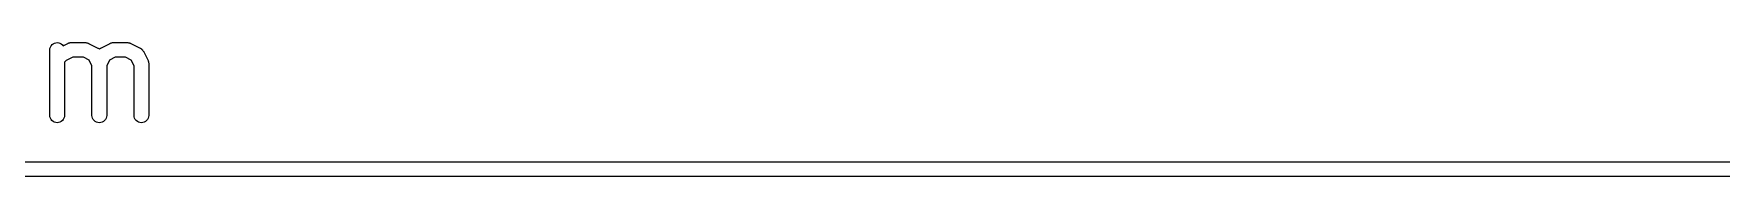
# Model space of a CAD drawing. Extents: x 122.9 to 194.1, y -90.1 to -56.9.
# Drawn here: x 141.33 to 158.5, y -90.08 to -88.71 of the extents above; entities that cross this region are included whole.
import ezdxf

# ---------------------------------------------------------------- set-up
doc = ezdxf.new("R2010")
doc.units = 0
doc.layers.add('BLACK', color=7, linetype='CONTINUOUS')

msp = doc.modelspace()

# ---------------------------------------------------------------- linework, layer by layer
at = {"layer": 'BLACK', "linetype": 'CONTINUOUS'}
for p, q in [((141.502, -88.7562), (141.51, -88.7433)), ((141.51, -88.7433), (141.519, -88.7321)), ((141.519, -88.7321), (141.53, -88.723)), ((141.53, -88.723), (141.543, -88.7162)), ((141.543, -88.7162), (141.557, -88.712)), ((141.557, -88.712), (141.572, -88.7107)), ((141.572, -88.7107), (141.587, -88.7122)), ((141.587, -88.7122), (141.6, -88.7166)), ((141.6, -88.7166), (141.613, -88.7235)), ((141.613, -88.7235), (141.625, -88.7329)), ((141.625, -88.7329), (141.633, -88.7427)), ((141.633, -88.7427), (141.681, -88.7186)), ((141.681, -88.7186), (141.682, -88.7182)), ((141.682, -88.7182), (141.684, -88.7174)), ((141.684, -88.7174), (141.686, -88.7164)), ((141.686, -88.7164), (141.691, -88.7149)), ((141.691, -88.7149), (141.695, -88.7131)), ((141.695, -88.7131), (141.698, -88.7128)), ((141.698, -88.7128), (141.7, -88.7121)), ((141.7, -88.7121), (141.705, -88.7116)), ((141.705, -88.7116), (141.71, -88.7108)), ((141.71, -88.7108), (141.712, -88.7109)), ((141.712, -88.7109), (141.714, -88.7107)), ((141.714, -88.7107), (141.857, -88.7107)), ((141.857, -88.7107), (141.858, -88.7107)), ((141.858, -88.7107), (141.86, -88.711)), ((141.86, -88.711), (141.863, -88.7109)), ((141.863, -88.7109), (141.868, -88.7118)), ((141.868, -88.7118), (141.873, -88.7124)), ((141.873, -88.7124), (141.875, -88.713)), ((141.875, -88.713), (141.877, -88.7134)), ((141.877, -88.7134), (141.882, -88.7152)), ((141.882, -88.7152), (141.887, -88.7168)), ((141.887, -88.7168), (141.889, -88.7178)), ((141.889, -88.7178), (141.891, -88.7186)), ((141.891, -88.7186), (141.986, -88.7663)), ((142.014, -88.7663), (142.109, -88.7186)), ((142.109, -88.7186), (142.11, -88.7182)), ((142.11, -88.7182), (142.112, -88.7174)), ((142.112, -88.7174), (142.114, -88.7164)), ((142.114, -88.7164), (142.119, -88.7149)), ((142.119, -88.7149), (142.124, -88.7131)), ((142.124, -88.7131), (142.126, -88.7128)), ((142.126, -88.7128), (142.128, -88.7121)), ((142.128, -88.7121), (142.133, -88.7116)), ((142.133, -88.7116), (142.138, -88.7108)), ((142.138, -88.7108), (142.141, -88.7109)), ((142.141, -88.7109), (142.143, -88.7107)), ((142.143, -88.7107), (142.286, -88.7107)), ((142.286, -88.7107), (142.287, -88.7107)), ((142.287, -88.7107), (142.289, -88.711)), ((142.289, -88.711), (142.291, -88.7109)), ((142.291, -88.7109), (142.296, -88.7118)), ((142.296, -88.7118), (142.301, -88.7124)), ((142.301, -88.7124), (142.303, -88.713)), ((142.303, -88.713), (142.306, -88.7134)), ((142.306, -88.7134), (142.31, -88.7152)), ((142.31, -88.7152), (142.315, -88.7168)), ((142.315, -88.7168), (142.317, -88.7178)), ((142.317, -88.7178), (142.319, -88.7186)), ((142.319, -88.7186), (142.414, -88.7663)), ((141.496, -88.7847), (141.498, -88.7701)), ((141.496, -88.7857), (141.496, -88.7847)), ((141.496, -89.4524), (141.496, -88.7857)), ((141.498, -88.7701), (141.502, -88.7562)), ((141.663, -88.895), (141.646, -88.912)), ((141.646, -88.912), (141.646, -89.4524)), ((141.732, -88.8607), (141.663, -88.895)), ((141.839, -88.8607), (141.732, -88.8607)), ((141.896, -88.8892), (141.839, -88.8607)), ((141.925, -88.9463), (141.896, -88.8892)), ((141.986, -88.7663), (141.987, -88.7667)), ((141.987, -88.7667), (141.988, -88.7676)), ((141.988, -88.7676), (141.99, -88.7683)), ((141.99, -88.7683), (141.994, -88.7716)), ((141.994, -88.7716), (141.999, -88.7747)), ((141.999, -88.7747), (142, -88.7755)), ((142, -88.7755), (142.001, -88.7752)), ((142.001, -88.7752), (142.002, -88.774)), ((142.002, -88.774), (142.007, -88.771)), ((142.007, -88.771), (142.011, -88.7678)), ((142.011, -88.7678), (142.013, -88.7671)), ((142.013, -88.7671), (142.014, -88.7663)), ((142.104, -88.8892), (142.075, -88.9463)), ((142.161, -88.8607), (142.104, -88.8892)), ((142.268, -88.8607), (142.161, -88.8607)), ((142.325, -88.8892), (142.268, -88.8607)), ((142.354, -88.9463), (142.325, -88.8892)), ((142.414, -88.7663), (142.415, -88.7667)), ((142.415, -88.7667), (142.417, -88.7676)), ((142.417, -88.7676), (142.418, -88.7683)), ((142.418, -88.7683), (142.423, -88.7716)), ((142.423, -88.7716), (142.428, -88.7747)), ((142.428, -88.7747), (142.429, -88.7758)), ((142.429, -88.7758), (142.43, -88.7768)), ((142.43, -88.7768), (142.434, -88.7809)), ((142.434, -88.7809), (142.438, -88.7849)), ((142.438, -88.7849), (142.439, -88.7862)), ((142.439, -88.7862), (142.44, -88.7874)), ((142.44, -88.7874), (142.443, -88.7922)), ((142.443, -88.7922), (142.447, -88.7969)), ((142.447, -88.7969), (142.447, -88.7984)), ((142.447, -88.7984), (142.448, -88.7998)), ((142.448, -88.7998), (142.496, -88.895)), ((142.496, -88.895), (142.496, -88.896)), ((142.496, -88.896), (142.497, -88.898)), ((142.497, -88.898), (142.498, -88.9)), ((142.498, -88.9), (142.499, -88.9049)), ((142.499, -88.9049), (142.501, -88.9097)), ((142.501, -88.9097), (142.502, -88.9119)), ((142.502, -88.9119), (142.502, -88.914)), ((142.502, -88.914), (142.503, -88.9191)), ((142.503, -88.9191), (142.503, -88.9242)), ((142.503, -88.9242), (142.503, -88.9264)), ((141.925, -89.4524), (141.925, -88.9463)), ((142.075, -88.9463), (142.075, -89.4524)), ((142.354, -89.4524), (142.354, -88.9463)), ((142.503, -88.9264), (142.504, -88.9286)), ((142.504, -88.9286), (142.504, -89.4524)), ((141.498, -89.4669), (141.496, -89.4524)), ((141.502, -89.481), (141.498, -89.4669)), ((141.509, -89.4939), (141.502, -89.481)), ((141.518, -89.5052), (141.509, -89.4939)), ((141.529, -89.5146), (141.518, -89.5052)), ((141.542, -89.5215), (141.529, -89.5146)), ((141.556, -89.5258), (141.542, -89.5215)), ((141.571, -89.5274), (141.556, -89.5258)), ((141.585, -89.5261), (141.571, -89.5274)), ((141.6, -89.5219), (141.585, -89.5261)), ((141.612, -89.5151), (141.6, -89.5219)), ((141.624, -89.506), (141.612, -89.5151)), ((141.633, -89.4948), (141.624, -89.506)), ((141.64, -89.4819), (141.633, -89.4948)), ((141.645, -89.468), (141.64, -89.4819)), ((141.646, -89.4534), (141.645, -89.468)), ((141.646, -89.4524), (141.646, -89.4534)), ((141.926, -89.4669), (141.925, -89.4524)), ((141.931, -89.481), (141.926, -89.4669)), ((141.938, -89.4939), (141.931, -89.481)), ((141.947, -89.5052), (141.938, -89.4939)), ((141.958, -89.5146), (141.947, -89.5052)), ((141.971, -89.5215), (141.958, -89.5146)), ((141.985, -89.5258), (141.971, -89.5215)), ((141.999, -89.5274), (141.985, -89.5258)), ((142.014, -89.5261), (141.999, -89.5274)), ((142.028, -89.5219), (142.014, -89.5261)), ((142.041, -89.5151), (142.028, -89.5219)), ((142.052, -89.506), (142.041, -89.5151)), ((142.062, -89.4948), (142.052, -89.506)), ((142.069, -89.4819), (142.062, -89.4948)), ((142.073, -89.468), (142.069, -89.4819)), ((142.075, -89.4534), (142.073, -89.468)), ((142.075, -89.4524), (142.075, -89.4534)), ((142.355, -89.4669), (142.354, -89.4524)), ((142.359, -89.481), (142.355, -89.4669)), ((142.366, -89.4939), (142.359, -89.481)), ((142.375, -89.5052), (142.366, -89.4939)), ((142.387, -89.5146), (142.375, -89.5052)), ((142.4, -89.5215), (142.387, -89.5146)), ((142.413, -89.5258), (142.4, -89.5215)), ((142.428, -89.5274), (142.413, -89.5258)), ((142.443, -89.5261), (142.428, -89.5274)), ((142.457, -89.5219), (142.443, -89.5261)), ((142.47, -89.5151), (142.457, -89.5219)), ((142.481, -89.506), (142.47, -89.5151)), ((142.49, -89.4948), (142.481, -89.506)), ((142.498, -89.4819), (142.49, -89.4948)), ((142.502, -89.468), (142.498, -89.4819)), ((142.504, -89.4534), (142.502, -89.468)), ((142.504, -89.4524), (142.504, -89.4534)), ((123.075, -89.925), (193.925, -89.925)), ((193.996, -90.075), (123.004, -90.075))]:
    msp.add_line(p, q, dxfattribs=at)

doc.saveas('drawing.dxf')
